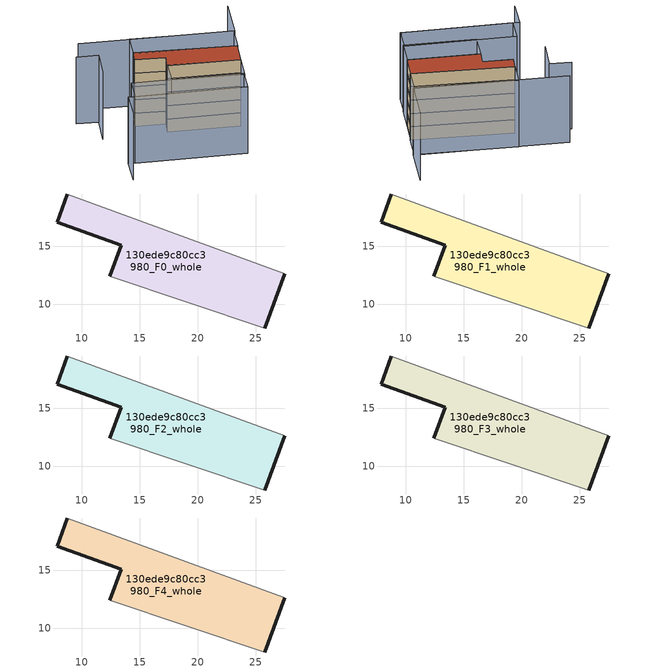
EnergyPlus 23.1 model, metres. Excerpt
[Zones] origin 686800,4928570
130ede9c80cc3980_F0_whole
 floor ground (EU_floor_Construction): 27.52,12.61 25.79,7.93 12.43,12.38 13.4,15.05 7.88,17.04 8.74,19.49 z0
 wall outside (EU_wall_Construction): 25.79,7.93 27.52,12.61 / 8.74,19.49 7.88,17.04 13.4,15.05 12.43,12.38 z0:3
 wall adiabatic (EU_wall_Construction): 27.52,12.61 8.74,19.49 / 12.43,12.38 25.79,7.93 z0:3
130ede9c80cc3980_F1_whole
 floor to 130ede9c80cc3980_F0_whole (EU_floor_Construction): 27.52,12.61 25.79,7.93 12.43,12.38 13.4,15.05 7.88,17.04 8.74,19.49 z3
 wall outside (EU_wall_Construction): 25.79,7.93 27.52,12.61 / 8.74,19.49 7.88,17.04 13.4,15.05 12.43,12.38 z3:6
 wall adiabatic (EU_wall_Construction): 27.52,12.61 8.74,19.49 / 12.43,12.38 25.79,7.93 z3:6
130ede9c80cc3980_F2_whole
 floor to 130ede9c80cc3980_F1_whole (EU_floor_Construction): 27.52,12.61 25.79,7.93 12.43,12.38 13.4,15.05 7.88,17.04 8.74,19.49 z6
 wall outside (EU_wall_Construction): 25.79,7.93 27.52,12.61 / 8.74,19.49 7.88,17.04 13.4,15.05 12.43,12.38 z6:9
 wall adiabatic (EU_wall_Construction): 27.52,12.61 8.74,19.49 / 12.43,12.38 25.79,7.93 z6:9
130ede9c80cc3980_F3_whole
 floor to 130ede9c80cc3980_F2_whole (EU_floor_Construction): 27.52,12.61 25.79,7.93 12.43,12.38 13.4,15.05 7.88,17.04 8.74,19.49 z9
 wall outside (EU_wall_Construction): 25.79,7.93 27.52,12.61 / 8.74,19.49 7.88,17.04 13.4,15.05 12.43,12.38 z9:12
 wall adiabatic (EU_wall_Construction): 27.52,12.61 8.74,19.49 / 12.43,12.38 25.79,7.93 z9:12
130ede9c80cc3980_F4_whole
 floor to 130ede9c80cc3980_F3_whole (EU_floor_Construction): 27.52,12.61 25.79,7.93 12.43,12.38 13.4,15.05 7.88,17.04 8.74,19.49 z12
 wall outside (EU_wall_Construction): 25.79,7.93 27.52,12.61 / 8.74,19.49 7.88,17.04 13.4,15.05 12.43,12.38 z12:15
 wall adiabatic (EU_wall_Construction): 27.52,12.61 8.74,19.49 / 12.43,12.38 25.79,7.93 z12:15
 roof outside (EU_roof_Construction): 25.79,7.93 27.52,12.61 8.74,19.49 7.88,17.04 13.4,15.05 12.43,12.38 z15
shading: -1.18,0.26 0.61,5.8 / 0.61,5.8 22.4,-1.24 / 32.46,26.01 29.53,17.47 / 29.53,17.47 0.95,27.24 / -1.59,23.12 2.49,21.64 / 2.49,21.64 0.42,15.92 / 10.76,7.49 12.46,12.47 / 12.46,12.47 25.79,7.93 / 25.79,7.93 24.09,2.95 / 24.09,2.95 10.76,7.49 / 22.59,-1.3 1.9,5.35 / 1.9,5.35 3.39,9.99 / 3.39,9.99 24.08,3.33 / 24.08,3.33 22.59,-1.3 / 10.32,24.12 29.34,17.53 / 29.34,17.53 27.62,12.58 / 27.62,12.58 8.6,19.17 / 8.6,19.17 10.32,24.12 z0:15
[Building]
EU S2 Campaign: North Axis=0; Terrain=City; Solar Distribution=FullExterior
[Site:Location]
Bologna: Latitude=44.5; Longitude=11.25; Time Zone=1; Elevation=37
[SizingPeriod:WeatherFileDays]
AnnualSizingPeriod: Begin Month=1; Begin Day of Month=1; End Month=12; End Day of Month=31; Day of Week for Start Day=Monday; Use Weather File Daylight Saving Period=No; Use Weather File Rain and Snow Indicators=No
[MATERIAL]
EU_InternalMass_Material: Roughness=MediumRough; Thickness=0.1; Conductivity=1; Density=1800; Specific Heat=900; Thermal Absorptance=0.9; Solar Absorptance=0.7; Visible Absorptance=0.7
[MATERIAL:NOMASS] Roughness=MediumRough; Thermal Absorptance=0.9; Solar Absorptance=0.7; Visible Absorptance=0.7
Name | Thermal Resistance
EU_wall_NoMass | 0.779417
EU_roof_NoMass | 0.435466
EU_floor_NoMass | 0.588222
[CONSTRUCTION]
EU_wall_Construction: EU_wall_NoMass
EU_roof_Construction: EU_roof_NoMass
EU_floor_Construction: EU_floor_NoMass
EU_InternalMass_Construction: EU_InternalMass_Material
[ZONE] Type=1; Multiplier=1; Ceiling Height=autocalculate; Floor Area=autocalculate; Part of Total Floor Area=Yes
Name | Volume
130ede9c80cc3980_F0_whole | 265.212
130ede9c80cc3980_F1_whole; 130ede9c80cc3980_F2_whole; 130ede9c80cc3980_F3_whole; 130ede9c80cc3980_F4_whole | 265.211
[INTERNALMASS] Construction=EU_InternalMass_Construction; Surface Area=88.404
Name | Zone or ZoneList
130ede9c80cc3980_F0_whole_EU_InternalMass | 130ede9c80cc3980_F0_whole
130ede9c80cc3980_F1_whole_EU_InternalMass | 130ede9c80cc3980_F1_whole
130ede9c80cc3980_F2_whole_EU_InternalMass | 130ede9c80cc3980_F2_whole
130ede9c80cc3980_F3_whole_EU_InternalMass | 130ede9c80cc3980_F3_whole
130ede9c80cc3980_F4_whole_EU_InternalMass | 130ede9c80cc3980_F4_whole
[OTHEREQUIPMENT] Fuel Type=Electricity; Design Level Calculation Method=Watts/Area; Power per Zone Floor Area=1; Fraction Latent=0; Fraction Radiant=0; Fraction Lost=0; Carbon Dioxide Generation Rate=0; EndUse Subcategory=EU_Step8_InternalGains
Name | Zone or ZoneList or Space or SpaceList | Schedule
EU_Step8_InternalGain_130ede9c80cc3980_F0_whole_f000 | 130ede9c80cc3980_F0_whole | EU_Step8_GainSchedule_130ede9c80cc3980_F0_whole_f000
EU_Step8_InternalGain_130ede9c80cc3980_F1_whole_f000 | 130ede9c80cc3980_F1_whole | EU_Step8_GainSchedule_130ede9c80cc3980_F1_whole_f000
EU_Step8_InternalGain_130ede9c80cc3980_F2_whole_f000 | 130ede9c80cc3980_F2_whole | EU_Step8_GainSchedule_130ede9c80cc3980_F2_whole_f000
EU_Step8_InternalGain_130ede9c80cc3980_F3_whole_f000 | 130ede9c80cc3980_F3_whole | EU_Step8_GainSchedule_130ede9c80cc3980_F3_whole_f000
EU_Step8_InternalGain_130ede9c80cc3980_F4_whole_f000 | 130ede9c80cc3980_F4_whole | EU_Step8_GainSchedule_130ede9c80cc3980_F4_whole_f000
[ZONEVENTILATION:DESIGNFLOWRATE] Schedule=EU_AlwaysOn; Design Flow Rate Calculation Method=AirChanges/Hour; Air Changes per Hour=0.712058; Ventilation Type=Natural; Fan Pressure Rise=0; Fan Total Efficiency=1; Constant Term Coefficient=1; Temperature Term Coefficient=0; Velocity Term Coefficient=0; Velocity Squared Term Coefficient=0; Minimum Indoor Temperature=-100; Maximum Indoor Temperature=100; Delta Temperature=-100; Minimum Outdoor Temperature=-100; Maximum Outdoor Temperature=100; Maximum Wind Speed=40
Name | Zone or ZoneList or Space or SpaceList
EU_ConstantAir_130ede9c80cc3980_F0_whole | 130ede9c80cc3980_F0_whole
EU_ConstantAir_130ede9c80cc3980_F1_whole | 130ede9c80cc3980_F1_whole
EU_ConstantAir_130ede9c80cc3980_F2_whole | 130ede9c80cc3980_F2_whole
EU_ConstantAir_130ede9c80cc3980_F3_whole | 130ede9c80cc3980_F3_whole
EU_ConstantAir_130ede9c80cc3980_F4_whole | 130ede9c80cc3980_F4_whole
[HVACTEMPLATE:THERMOSTAT] Constant Heating Setpoint=20; Constant Cooling Setpoint=50
EU_HeatOnly_130ede9c80cc3980_F0_whole; EU_HeatOnly_130ede9c80cc3980_F1_whole; EU_HeatOnly_130ede9c80cc3980_F2_whole; EU_HeatOnly_130ede9c80cc3980_F3_whole; EU_HeatOnly_130ede9c80cc3980_F4_whole
[HVACTEMPLATE:ZONE:IDEALLOADSAIRSYSTEM] System Availability Schedule=EU_AlwaysOn; Maximum Heating Supply Air Temperature=50; Minimum Cooling Supply Air Temperature=13; Maximum Heating Supply Air Humidity Ratio=0.0156; Minimum Cooling Supply Air Humidity Ratio=0.0077; Heating Limit=NoLimit; Cooling Limit=NoLimit; Heating Availability Schedule=EU_AlwaysOn; Cooling Availability Schedule=EU_CoolingOff; Dehumidification Control Type=ConstantSensibleHeatRatio; Cooling Sensible Heat Ratio=0.7; Dehumidification Setpoint=60; Humidification Control Type=None; Humidification Setpoint=30; Outdoor Air Method=None; Outdoor Air Flow Rate per Person=0.00944; Outdoor Air Flow Rate per Zone Floor Area=0; Outdoor Air Flow Rate per Zone=0; Demand Controlled Ventilation Type=None; Outdoor Air Economizer Type=NoEconomizer; Heat Recovery Type=None; Sensible Heat Recovery Effectiveness=0.7; Latent Heat Recovery Effectiveness=0.65
Name | Template Thermostat
130ede9c80cc3980_F0_whole | EU_HeatOnly_130ede9c80cc3980_F0_whole
130ede9c80cc3980_F1_whole | EU_HeatOnly_130ede9c80cc3980_F1_whole
130ede9c80cc3980_F2_whole | EU_HeatOnly_130ede9c80cc3980_F2_whole
130ede9c80cc3980_F3_whole | EU_HeatOnly_130ede9c80cc3980_F3_whole
130ede9c80cc3980_F4_whole | EU_HeatOnly_130ede9c80cc3980_F4_whole
[SIZING:ZONE] Zone Cooling Design Supply Air Temperature Input Method=SupplyAirTemperature; Zone Cooling Design Supply Air Temperature=13; Zone Heating Design Supply Air Temperature Input Method=SupplyAirTemperature; Zone Heating Design Supply Air Temperature=50; Zone Cooling Design Supply Air Humidity Ratio=0.008; Zone Heating Design Supply Air Humidity Ratio=0.008; Cooling Design Air Flow Method=DesignDay; Cooling Design Air Flow Rate=0; Cooling Minimum Air Flow per Zone Floor Area=0.000762; Cooling Minimum Air Flow=0; Cooling Minimum Air Flow Fraction=0.2; Heating Design Air Flow Method=DesignDay; Heating Design Air Flow Rate=0; Heating Maximum Air Flow per Zone Floor Area=0.002032; Heating Maximum Air Flow=0.141576; Heating Maximum Air Flow Fraction=0.3; Account for Dedicated Outdoor Air System=No; Dedicated Outdoor Air System Control Strategy=NeutralSupplyAir; Dedicated Outdoor Air Low Setpoint Temperature for Design=autosize; Dedicated Outdoor Air High Setpoint Temperature for Design=autosize; Zone Load Sizing Method=Sensible Load Only No Latent Load; Zone Latent Cooling Design Supply Air Humidity Ratio Input Method=HumidityRatioDifference; Zone Cooling Design Supply Air Humidity Ratio Difference=0.005; Zone Latent Heating Design Supply Air Humidity Ratio Input Method=HumidityRatioDifference; Zone Humidification Design Supply Air Humidity Ratio Difference=0.005
130ede9c80cc3980_F0_whole; 130ede9c80cc3980_F1_whole; 130ede9c80cc3980_F2_whole; 130ede9c80cc3980_F3_whole; 130ede9c80cc3980_F4_whole
[SCHEDULE:CONSTANT]
Name | Hourly Value
EU_AlwaysOn | 1
EU_CoolingOff | 0
[SCHEDULE:FILE] Column Number=1; Rows to Skip at Top=0; Number of Hours of Data=8760; Column Separator=Comma; Interpolate to Timestep=No; Minutes per Item=60; Adjust Schedule for Daylight Savings=Yes
Name | File
EU_Step8_GainSchedule_130ede9c80cc3980_F0_whole_f000 | ../../schedules/130ede9c80cc3980/130ede9c80cc3980_F0_whole_f000_gain.csv
EU_Step8_GainSchedule_130ede9c80cc3980_F1_whole_f000 | ../../schedules/130ede9c80cc3980/130ede9c80cc3980_F1_whole_f000_gain.csv
EU_Step8_GainSchedule_130ede9c80cc3980_F2_whole_f000 | ../../schedules/130ede9c80cc3980/130ede9c80cc3980_F2_whole_f000_gain.csv
EU_Step8_GainSchedule_130ede9c80cc3980_F3_whole_f000 | ../../schedules/130ede9c80cc3980/130ede9c80cc3980_F3_whole_f000_gain.csv
EU_Step8_GainSchedule_130ede9c80cc3980_F4_whole_f000 | ../../schedules/130ede9c80cc3980/130ede9c80cc3980_F4_whole_f000_gain.csv
